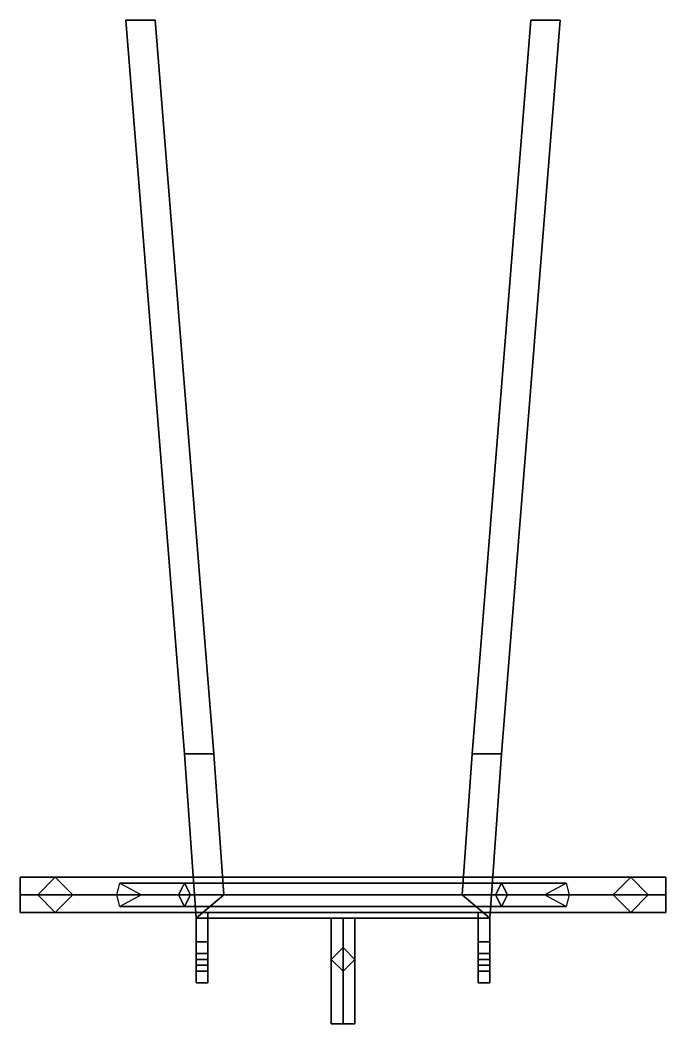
# Model space of a CAD drawing. Extents: x -0.63 to 0.63, y -1.42 to 1.95.
# Drawn here: x -0.55 to 0.55, y -1.42 to 0.29 of the extents above; entities that cross this region are included whole.
import ezdxf

# ---------------------------------------------------------------- set-up
doc = ezdxf.new("R2010")
doc.units = 0
doc.layers.add('FRAME', color=5, linetype='CONTINUOUS')

msp = doc.modelspace()

# ---------------------------------------------------------------- linework, layer by layer
at = {"layer": 'FRAME'}
for points in [[(-0.37, 0.29, 0.59), (-0.27, -0.96, 0.56), (-0.22, -0.96, 0.56), (-0.32, 0.29, 0.59)], [(-0.37, 0.29, 0.47), (-0.27, -0.96, 0.45), (-0.27, -0.96, 0.56), (-0.37, 0.29, 0.59)], [(-0.32, 0.29, 0.47), (-0.22, -0.96, 0.45), (-0.27, -0.96, 0.45), (-0.37, 0.29, 0.47)], [(-0.22, -0.96, 0.56), (-0.22, -0.96, 0.45), (-0.32, 0.29, 0.47), (-0.32, 0.29, 0.59)], [(0.32, 0.29, 0.47), (0.22, -0.96, 0.45), (0.22, -0.96, 0.56), (0.32, 0.29, 0.59)], [(0.37, 0.29, 0.47), (0.27, -0.96, 0.45), (0.22, -0.96, 0.45), (0.32, 0.29, 0.47)], [(0.32, 0.29, 0.59), (0.22, -0.96, 0.56), (0.27, -0.96, 0.56), (0.37, 0.29, 0.59)], [(0.27, -0.96, 0.56), (0.27, -0.96, 0.45), (0.37, 0.29, 0.47), (0.37, 0.29, 0.59)], [(-0.27, -0.96, 0.56), (-0.25, -1.24, 0.56), (-0.2029, -1.2, 0.56), (-0.22, -0.96, 0.56)], [(-0.27, -0.96, 0.45), (-0.25, -1.24, 0.5), (-0.25, -1.24, 0.56), (-0.27, -0.96, 0.56)], [(-0.22, -0.96, 0.45), (-0.2029, -1.2, 0.4929), (-0.25, -1.24, 0.5), (-0.27, -0.96, 0.45)], [(-0.2029, -1.2, 0.56), (-0.2029, -1.2, 0.4929), (-0.22, -0.96, 0.45), (-0.22, -0.96, 0.56)], [(0.22, -0.96, 0.56), (0.2029, -1.2, 0.56), (0.25, -1.24, 0.56), (0.27, -0.96, 0.56)], [(0.22, -0.96, 0.45), (0.2029, -1.2, 0.4929), (0.2029, -1.2, 0.56), (0.22, -0.96, 0.56)], [(0.27, -0.96, 0.45), (0.25, -1.24, 0.5), (0.2029, -1.2, 0.4929), (0.22, -0.96, 0.45)], [(0.25, -1.24, 0.56), (0.25, -1.24, 0.5), (0.27, -0.96, 0.45), (0.27, -0.96, 0.56)], [(-0.52, -1.2, 0.31), (-0.49, -1.17, 0.28), (-0.55, -1.17, 0.28), (-0.55, -1.2, 0.31)], [(-0.49, -1.17, 0.28), (-0.46, -1.2, 0.25), (-0.55, -1.2, 0.25), (-0.55, -1.17, 0.28)], [(-0.46, -1.2, 0.47), (-0.49, -1.17, 0.44), (-0.55, -1.17, 0.44), (-0.55, -1.2, 0.47)], [(-0.49, -1.17, 0.44), (-0.52, -1.2, 0.41), (-0.55, -1.2, 0.41), (-0.55, -1.17, 0.44)], [(-0.49, -1.17, 0.28), (-0.52, -1.2, 0.31), (-0.52, -1.2, 0.41), (-0.49, -1.17, 0.44)], [(-0.46, -1.2, 0.25), (-0.49, -1.17, 0.28), (-0.49, -1.17, 0.44), (-0.46, -1.2, 0.47)], [(0.46, -1.2, 0.36), (0.49, -1.17, 0.33), (-0.49, -1.17, 0.33), (-0.46, -1.2, 0.36)], [(0.49, -1.17, 0.33), (0.46, -1.2, 0.3), (-0.46, -1.2, 0.3), (-0.49, -1.17, 0.33)], [(0.49, -1.17, 0.28), (0.46, -1.2, 0.25), (0.46, -1.2, 0.47), (0.49, -1.17, 0.44)], [(0.46, -1.2, 0.25), (0.49, -1.17, 0.28), (0.55, -1.17, 0.28), (0.55, -1.2, 0.25)], [(0.49, -1.17, 0.44), (0.46, -1.2, 0.47), (0.55, -1.2, 0.47), (0.55, -1.17, 0.44)], [(0.52, -1.2, 0.31), (0.49, -1.17, 0.28), (0.49, -1.17, 0.44), (0.52, -1.2, 0.41)], [(0.49, -1.17, 0.28), (0.52, -1.2, 0.31), (0.55, -1.2, 0.31), (0.55, -1.17, 0.28)], [(0.52, -1.2, 0.41), (0.49, -1.17, 0.44), (0.55, -1.17, 0.44), (0.55, -1.2, 0.41)], [(-0.27, -1.18, 0.18), (-0.28, -1.2, 0.16), (-0.385, -1.2, 0.3), (-0.38, -1.18, 0.32)], [(-0.26, -1.2, 0.2), (-0.27, -1.18, 0.18), (-0.38, -1.18, 0.32), (-0.3433, -1.2, 0.3)], [(0.27, -1.18, 0.18), (0.28, -1.2, 0.16), (-0.28, -1.2, 0.16), (-0.27, -1.18, 0.18)], [(0.26, -1.2, 0.2), (0.27, -1.18, 0.18), (-0.27, -1.18, 0.18), (-0.26, -1.2, 0.2)], [(0.27, -1.18, 0.18), (0.26, -1.2, 0.2), (0.3433, -1.2, 0.3), (0.38, -1.18, 0.32)], [(0.28, -1.2, 0.16), (0.27, -1.18, 0.18), (0.38, -1.18, 0.32), (0.385, -1.2, 0.3)], [(-0.49, -1.23, 0.28), (-0.52, -1.2, 0.31), (-0.55, -1.2, 0.31), (-0.55, -1.23, 0.28)], [(-0.46, -1.2, 0.25), (-0.49, -1.23, 0.28), (-0.55, -1.23, 0.28), (-0.55, -1.2, 0.25)], [(-0.49, -1.23, 0.44), (-0.46, -1.2, 0.47), (-0.55, -1.2, 0.47), (-0.55, -1.23, 0.44)], [(-0.52, -1.2, 0.41), (-0.49, -1.23, 0.44), (-0.55, -1.23, 0.44), (-0.55, -1.2, 0.41)], [(-0.52, -1.2, 0.31), (-0.49, -1.23, 0.28), (-0.49, -1.23, 0.44), (-0.52, -1.2, 0.41)], [(-0.49, -1.23, 0.28), (-0.46, -1.2, 0.25), (-0.46, -1.2, 0.47), (-0.49, -1.23, 0.44)], [(0.49, -1.23, 0.33), (0.46, -1.2, 0.36), (-0.46, -1.2, 0.36), (-0.49, -1.23, 0.33)], [(0.46, -1.2, 0.3), (0.49, -1.23, 0.33), (-0.49, -1.23, 0.33), (-0.46, -1.2, 0.3)], [(-0.28, -1.2, 0.16), (-0.27, -1.22, 0.18), (-0.38, -1.22, 0.32), (-0.385, -1.2, 0.3)], [(-0.27, -1.22, 0.18), (-0.26, -1.2, 0.2), (-0.3433, -1.2, 0.3), (-0.38, -1.22, 0.32)], [(0.28, -1.2, 0.16), (0.27, -1.22, 0.18), (-0.27, -1.22, 0.18), (-0.28, -1.2, 0.16)], [(0.27, -1.22, 0.18), (0.26, -1.2, 0.2), (-0.26, -1.2, 0.2), (-0.27, -1.22, 0.18)], [(-0.2029, -1.2, 0.56), (-0.25, -1.24, 0.56), (0.25, -1.24, 0.56), (0.2029, -1.2, 0.56)], [(-0.25, -1.24, 0.5), (-0.2029, -1.2, 0.4929), (0.2029, -1.2, 0.4929), (0.25, -1.24, 0.5)], [(-0.2029, -1.2, 0.4929), (-0.2029, -1.2, 0.56), (0.2029, -1.2, 0.56), (0.2029, -1.2, 0.4929)], [(0.26, -1.2, 0.2), (0.27, -1.22, 0.18), (0.38, -1.22, 0.32), (0.3433, -1.2, 0.3)], [(0.27, -1.22, 0.18), (0.28, -1.2, 0.16), (0.385, -1.2, 0.3), (0.38, -1.22, 0.32)], [(0.46, -1.2, 0.25), (0.49, -1.23, 0.28), (0.49, -1.23, 0.44), (0.46, -1.2, 0.47)], [(0.49, -1.23, 0.28), (0.46, -1.2, 0.25), (0.55, -1.2, 0.25), (0.55, -1.23, 0.28)], [(0.46, -1.2, 0.47), (0.49, -1.23, 0.44), (0.55, -1.23, 0.44), (0.55, -1.2, 0.47)], [(0.49, -1.23, 0.28), (0.52, -1.2, 0.31), (0.52, -1.2, 0.41), (0.49, -1.23, 0.44)], [(0.52, -1.2, 0.31), (0.49, -1.23, 0.28), (0.55, -1.23, 0.28), (0.55, -1.2, 0.31)], [(0.49, -1.23, 0.44), (0.52, -1.2, 0.41), (0.55, -1.2, 0.41), (0.55, -1.23, 0.44)], [(-0.23, -1.23, 0.25), (-0.23, -1.24, 0.25), (-0.23, -1.24, 0.5), (-0.23, -1.23, 0.5)], [(0.23, -1.23, 0.5), (0.23, -1.23, 0.25), (-0.23, -1.23, 0.25), (-0.23, -1.23, 0.5)], [(0.23, -1.23, 0.25), (0.23, -1.24, 0.25), (-0.23, -1.24, 0.25), (-0.23, -1.23, 0.25)], [(0.23, -1.24, 0.5), (0.23, -1.24, 0.25), (0.23, -1.23, 0.25), (0.23, -1.23, 0.5)], [(-0.25, -1.24, 0.56), (-0.25, -1.24, 0.5), (0.25, -1.24, 0.5), (0.25, -1.24, 0.56)], [(-0.25, -1.28, 0.55), (-0.25, -1.24, 0.55), (-0.25, -1.24, 0.52), (-0.25, -1.28, 0.52)], [(-0.23, -1.28, 0.55), (-0.23, -1.24, 0.55), (-0.25, -1.24, 0.55), (-0.25, -1.28, 0.55)], [(-0.25, -1.28, 0.52), (-0.25, -1.24, 0.52), (-0.23, -1.24, 0.52), (-0.23, -1.28, 0.52)], [(-0.23, -1.28, 0.52), (-0.23, -1.24, 0.52), (-0.23, -1.24, 0.55), (-0.23, -1.28, 0.55)], [(-0.23, -1.24, 0.5), (-0.23, -1.24, 0.25), (0.23, -1.24, 0.25), (0.23, -1.24, 0.5)], [(0, -1.24, 0.55), (-0.02, -1.24, 0.53), (-0.02, -1.31, 0.53), (0, -1.33, 0.55)], [(-0.02, -1.24, 0.53), (0, -1.24, 0.51), (0, -1.29, 0.51), (-0.02, -1.31, 0.53)], [(0.02, -1.24, 0.53), (0, -1.24, 0.55), (0, -1.33, 0.55), (0.02, -1.31, 0.53)], [(0, -1.24, 0.51), (0.02, -1.24, 0.53), (0.02, -1.31, 0.53), (0, -1.29, 0.51)], [(0.23, -1.28, 0.52), (0.23, -1.24, 0.52), (0.25, -1.24, 0.52), (0.25, -1.28, 0.52)], [(0.25, -1.28, 0.55), (0.25, -1.24, 0.55), (0.23, -1.24, 0.55), (0.23, -1.28, 0.55)], [(0.23, -1.28, 0.55), (0.23, -1.24, 0.55), (0.23, -1.24, 0.52), (0.23, -1.28, 0.52)], [(0.25, -1.28, 0.52), (0.25, -1.24, 0.52), (0.25, -1.24, 0.55), (0.25, -1.28, 0.55)], [(-0.25, -1.31, 0.51), (-0.25, -1.28, 0.55), (-0.25, -1.28, 0.52), (-0.25, -1.3, 0.49)], [(-0.25, -1.3, 0.49), (-0.25, -1.28, 0.52), (-0.23, -1.28, 0.52), (-0.23, -1.3, 0.49)], [(-0.23, -1.31, 0.51), (-0.23, -1.28, 0.55), (-0.25, -1.28, 0.55), (-0.25, -1.31, 0.51)], [(-0.23, -1.3, 0.49), (-0.23, -1.28, 0.52), (-0.23, -1.28, 0.55), (-0.23, -1.31, 0.51)], [(0.25, -1.31, 0.51), (0.25, -1.28, 0.55), (0.23, -1.28, 0.55), (0.23, -1.31, 0.51)], [(0.23, -1.3, 0.49), (0.23, -1.28, 0.52), (0.25, -1.28, 0.52), (0.25, -1.3, 0.49)], [(0.23, -1.31, 0.51), (0.23, -1.28, 0.55), (0.23, -1.28, 0.52), (0.23, -1.3, 0.49)], [(0.25, -1.3, 0.49), (0.25, -1.28, 0.52), (0.25, -1.28, 0.55), (0.25, -1.31, 0.51)], [(-0.02, -1.31, 0.38), (0, -1.29, 0.36), (0, -1.42, 0.36), (-0.02, -1.42, 0.38)], [(0, -1.29, 0.36), (-0.02, -1.31, 0.38), (-0.02, -1.31, 0.53), (0, -1.29, 0.51)], [(0, -1.29, 0.36), (0.02, -1.31, 0.38), (0.02, -1.42, 0.38), (0, -1.42, 0.36)], [(0.02, -1.31, 0.38), (0, -1.29, 0.36), (0, -1.29, 0.51), (0.02, -1.31, 0.53)], [(-0.25, -1.32, 0.51), (-0.25, -1.31, 0.51), (-0.25, -1.3, 0.49), (-0.25, -1.33, 0.49)], [(-0.25, -1.33, 0.49), (-0.25, -1.3, 0.49), (-0.23, -1.3, 0.49), (-0.23, -1.33, 0.49)], [(-0.23, -1.35, 0.54), (-0.23, -1.31, 0.57), (-0.25, -1.31, 0.57), (-0.25, -1.35, 0.54)], [(-0.23, -1.31, 0.57), (-0.23, -1.31, 0.55), (-0.25, -1.31, 0.55), (-0.25, -1.31, 0.57)], [(-0.25, -1.31, 0.55), (-0.25, -1.33, 0.53), (-0.25, -1.35, 0.54), (-0.25, -1.31, 0.57)], [(-0.23, -1.32, 0.51), (-0.23, -1.31, 0.51), (-0.25, -1.31, 0.51), (-0.25, -1.32, 0.51)], [(-0.23, -1.31, 0.55), (-0.23, -1.33, 0.53), (-0.25, -1.33, 0.53), (-0.25, -1.31, 0.55)], [(-0.23, -1.33, 0.49), (-0.23, -1.3, 0.49), (-0.23, -1.31, 0.51), (-0.23, -1.32, 0.51)], [(-0.23, -1.31, 0.57), (-0.23, -1.35, 0.54), (-0.23, -1.33, 0.53), (-0.23, -1.31, 0.55)], [(0, -1.33, 0.4), (-0.02, -1.31, 0.38), (-0.02, -1.42, 0.38), (0, -1.42, 0.4)], [(-0.02, -1.31, 0.38), (0, -1.33, 0.4), (0, -1.33, 0.55), (-0.02, -1.31, 0.53)], [(0.02, -1.31, 0.38), (0, -1.33, 0.4), (0, -1.42, 0.4), (0.02, -1.42, 0.38)], [(0, -1.33, 0.4), (0.02, -1.31, 0.38), (0.02, -1.31, 0.53), (0, -1.33, 0.55)], [(0.23, -1.33, 0.49), (0.23, -1.3, 0.49), (0.25, -1.3, 0.49), (0.25, -1.33, 0.49)], [(0.23, -1.32, 0.51), (0.23, -1.31, 0.51), (0.23, -1.3, 0.49), (0.23, -1.33, 0.49)], [(0.23, -1.31, 0.55), (0.23, -1.33, 0.53), (0.23, -1.35, 0.54), (0.23, -1.31, 0.57)], [(0.25, -1.31, 0.57), (0.25, -1.31, 0.55), (0.23, -1.31, 0.55), (0.23, -1.31, 0.57)], [(0.25, -1.35, 0.54), (0.25, -1.31, 0.57), (0.23, -1.31, 0.57), (0.23, -1.35, 0.54)], [(0.25, -1.31, 0.55), (0.25, -1.33, 0.53), (0.23, -1.33, 0.53), (0.23, -1.31, 0.55)], [(0.25, -1.32, 0.51), (0.25, -1.31, 0.51), (0.23, -1.31, 0.51), (0.23, -1.32, 0.51)], [(0.25, -1.33, 0.49), (0.25, -1.3, 0.49), (0.25, -1.31, 0.51), (0.25, -1.32, 0.51)], [(0.25, -1.31, 0.57), (0.25, -1.35, 0.54), (0.25, -1.33, 0.53), (0.25, -1.31, 0.55)], [(-0.23, -1.33, 0.52), (-0.23, -1.32, 0.51), (-0.25, -1.32, 0.51), (-0.25, -1.33, 0.52)], [(-0.25, -1.33, 0.52), (-0.25, -1.32, 0.51), (-0.25, -1.33, 0.49), (-0.25, -1.35, 0.51)], [(-0.23, -1.33, 0.53), (-0.23, -1.33, 0.52), (-0.25, -1.33, 0.52), (-0.25, -1.33, 0.53)], [(-0.25, -1.35, 0.51), (-0.25, -1.33, 0.49), (-0.23, -1.33, 0.49), (-0.23, -1.35, 0.51)], [(-0.25, -1.33, 0.53), (-0.25, -1.33, 0.52), (-0.25, -1.35, 0.51), (-0.25, -1.35, 0.54)], [(-0.23, -1.35, 0.51), (-0.23, -1.33, 0.49), (-0.23, -1.32, 0.51), (-0.23, -1.33, 0.52)], [(-0.23, -1.35, 0.54), (-0.23, -1.35, 0.51), (-0.23, -1.33, 0.52), (-0.23, -1.33, 0.53)], [(0.23, -1.33, 0.52), (0.23, -1.32, 0.51), (0.23, -1.33, 0.49), (0.23, -1.35, 0.51)], [(0.25, -1.33, 0.52), (0.25, -1.32, 0.51), (0.23, -1.32, 0.51), (0.23, -1.33, 0.52)], [(0.23, -1.33, 0.53), (0.23, -1.33, 0.52), (0.23, -1.35, 0.51), (0.23, -1.35, 0.54)], [(0.23, -1.35, 0.51), (0.23, -1.33, 0.49), (0.25, -1.33, 0.49), (0.25, -1.35, 0.51)], [(0.25, -1.33, 0.53), (0.25, -1.33, 0.52), (0.23, -1.33, 0.52), (0.23, -1.33, 0.53)], [(0.25, -1.35, 0.51), (0.25, -1.33, 0.49), (0.25, -1.32, 0.51), (0.25, -1.33, 0.52)], [(0.25, -1.35, 0.54), (0.25, -1.35, 0.51), (0.25, -1.33, 0.52), (0.25, -1.33, 0.53)], [(-0.25, -1.35, 0.54), (-0.25, -1.35, 0.51), (-0.23, -1.35, 0.51), (-0.23, -1.35, 0.54)], [(0.23, -1.35, 0.54), (0.23, -1.35, 0.51), (0.25, -1.35, 0.51), (0.25, -1.35, 0.54)], [(0.02, -1.42, 0.38), (0, -1.42, 0.4), (-0.02, -1.42, 0.38), (0, -1.42, 0.36)]]:
    msp.add_3dface(points, dxfattribs=at)

doc.saveas('drawing.dxf')
